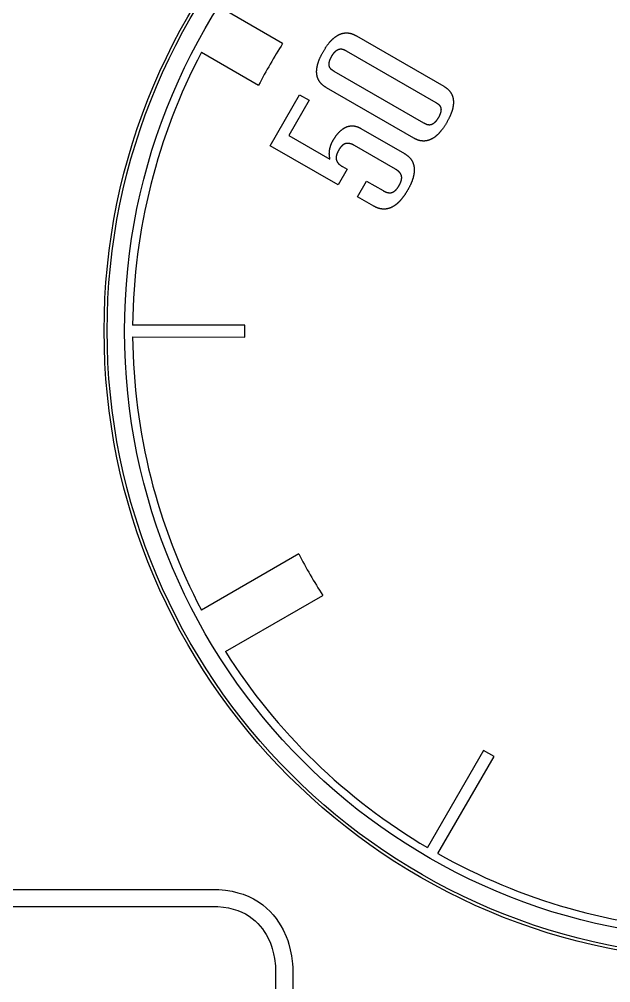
# Model space of a CAD drawing. Extents: x -19.1 to 19.1, y -19.1 to 19.1.
# Drawn here: x -13.07 to -7.89, y -5.72 to 2.73 of the extents above; entities that cross this region are included whole.
import ezdxf

# ---------------------------------------------------------------- set-up
doc = ezdxf.new("R2010")
doc.units = 0
doc.header["$LTSCALE"] = 32.67
doc.layers.add('G_OM_TRIE_D_ESQUISSE__ISO_', color=7, linetype='Continuous')
doc.layers.add('VISIBLE__ISO_', color=7, linetype='Continuous')

msp = doc.modelspace()

# ---------------------------------------------------------------- linework, layer by layer
at = {"layer": 'G_OM_TRIE_D_ESQUISSE__ISO_', "color": 7, "linetype": 'Continuous'}
msp.add_circle((0, 0), 18.9, dxfattribs=at)
at = {"layer": 'VISIBLE__ISO_', "color": 7, "linetype": 'Continuous'}
for p, q in [((-10.7624, 2.5167), (-11.2636, 2.806)), ((-10.1165, 2.5848), (-9.351, 2.1428)), ((-10.2061, 2.4537), (-9.4199, 1.9998)), ((-11.4739, 2.4419), (-10.9727, 2.1525)), ((-9.5245, 1.8188), (-10.3107, 2.2727)), ((-9.6139, 1.6877), (-10.3794, 2.1297)), ((-10.871, 1.6216), (-10.6133, 2.0677)), ((-10.6133, 2.0677), (-10.531, 2.0202)), ((-10.531, 2.0202), (-10.7096, 1.711)), ((-10.7096, 1.711), (-10.3503, 1.5036)), ((-10.0771, 1.7728), (-9.6957, 1.5527)), ((-10.2748, 1.2774), (-10.871, 1.6216)), ((-9.7748, 1.4157), (-10.1325, 1.6223)), ((-10.2385, 1.439), (-10.1958, 1.4143)), ((-10.1958, 1.4143), (-10.2748, 1.2774)), ((-10.1065, 1.1744), (-10.0275, 1.3112)), ((-10.0275, 1.3112), (-9.8831, 1.228)), ((-9.9622, 1.091), (-10.1065, 1.1744)), ((-11.093, 0.0494), (-12.0768, 0.0493)), ((-11.093, -0.0558), (-11.093, 0.0494)), ((-12.0768, -0.0555), (-11.093, -0.0558)), ((-10.6209, -1.9565), (-11.474, -2.4491)), ((-11.2638, -2.8132), (-10.4107, -2.3207)), ((-9.0014, -3.6796), (-9.4932, -4.5317)), ((-8.9103, -3.7322), (-9.0014, -3.6796)), ((-9.4025, -4.5841), (-8.9103, -3.7322)), ((-13.4942, -4.8984), (-11.322, -4.8984)), ((-11.322, -4.8984), (-11.2618, -4.9041)), ((-11.2618, -4.9041), (-11.2049, -4.9131)), ((-11.2049, -4.9131), (-11.154, -4.9272)), ((-11.154, -4.9272), (-11.1069, -4.9411)), ((-11.1069, -4.9411), (-11.0599, -4.9599)), ((-11.0599, -4.9599), (-11.0183, -4.9807)), ((-11.0183, -4.9807), (-10.9742, -5.0058)), ((-13.4871, -5.0484), (-11.3291, -5.0484)), ((-11.3291, -5.0484), (-11.2807, -5.053)), ((-11.2807, -5.053), (-11.2368, -5.0599)), ((-11.2368, -5.0599), (-11.1953, -5.0714)), ((-10.9742, -5.0058), (-10.9365, -5.0341)), ((-10.9365, -5.0341), (-10.9029, -5.0616)), ((-10.9029, -5.0616), (-10.8718, -5.0928)), ((-11.1953, -5.0714), (-11.156, -5.083)), ((-11.156, -5.083), (-11.1214, -5.0968)), ((-11.1214, -5.0968), (-11.0891, -5.113)), ((-11.0891, -5.113), (-11.0568, -5.1314)), ((-11.0568, -5.1314), (-11.0291, -5.1522)), ((-10.8718, -5.0928), (-10.846, -5.1214)), ((-10.846, -5.1214), (-10.8194, -5.1539)), ((-11.0291, -5.1522), (-11.0037, -5.173)), ((-11.0037, -5.173), (-10.9806, -5.1961)), ((-10.9806, -5.1961), (-10.9598, -5.2191)), ((-10.9598, -5.2191), (-10.9391, -5.2445)), ((-10.8194, -5.1539), (-10.7981, -5.1843)), ((-10.7981, -5.1843), (-10.7775, -5.2167)), ((-10.7775, -5.2167), (-10.7586, -5.2513)), ((-10.9391, -5.2445), (-10.9229, -5.2676)), ((-10.9229, -5.2676), (-10.9068, -5.293)), ((-10.9068, -5.293), (-10.8929, -5.3184)), ((-10.8929, -5.3184), (-10.8698, -5.3692)), ((-10.7586, -5.2513), (-10.7309, -5.3124)), ((-10.7309, -5.3124), (-10.7182, -5.3473)), ((-10.8698, -5.3692), (-10.8606, -5.3946)), ((-10.8606, -5.3946), (-10.8537, -5.4176)), ((-10.7182, -5.3473), (-10.709, -5.3779)), ((-10.709, -5.3779), (-10.6961, -5.4293)), ((-10.8537, -5.4176), (-10.8421, -5.4638)), ((-10.8421, -5.4638), (-10.8329, -5.5053)), ((-10.6961, -5.4293), (-10.6847, -5.4807)), ((-10.6847, -5.4807), (-10.6768, -5.5519)), ((-10.8329, -5.5053), (-10.826, -5.5677)), ((-10.826, -5.5677), (-10.8237, -5.5907)), ((-10.6768, -5.5519), (-10.6737, -5.5833)), ((-10.8237, -5.5907), (-10.8237, -6.7193)), ((-10.6737, -5.5833), (-10.6737, -6.7243))]:
    msp.add_line(p, q, dxfattribs=at)
for points in [[(-10.4056, 2.4482), (-10.4027, 2.453), (-10.3998, 2.4578), (-10.3969, 2.4625), (-10.3941, 2.4672), (-10.3912, 2.4718), (-10.3883, 2.4764), (-10.3855, 2.4808), (-10.3826, 2.4852), (-10.3798, 2.4894), (-10.377, 2.4935), (-10.3742, 2.4975), (-10.3714, 2.5013), (-10.3686, 2.5051), (-10.3659, 2.5087), (-10.3632, 2.5122), (-10.3606, 2.5155), (-10.3579, 2.5188), (-10.3554, 2.5219), (-10.3528, 2.525), (-10.3504, 2.5279), (-10.3479, 2.5307), (-10.3455, 2.5334), (-10.3432, 2.536), (-10.341, 2.5385), (-10.3388, 2.5409), (-10.3366, 2.5431), (-10.3345, 2.5453), (-10.3325, 2.5475), (-10.3304, 2.5495), (-10.3284, 2.5515), (-10.3264, 2.5535), (-10.3243, 2.5554), (-10.3223, 2.5573), (-10.3202, 2.5592), (-10.3182, 2.561), (-10.3161, 2.5629), (-10.314, 2.5647), (-10.3119, 2.5664), (-10.3097, 2.5682), (-10.3076, 2.5699), (-10.3054, 2.5716), (-10.3033, 2.5733), (-10.3011, 2.5749), (-10.2989, 2.5765), (-10.2967, 2.5781), (-10.2944, 2.5797), (-10.2922, 2.5812), (-10.2899, 2.5827), (-10.2877, 2.5842), (-10.2854, 2.5856), (-10.2831, 2.587), (-10.2808, 2.5883), (-10.2784, 2.5897), (-10.2761, 2.591), (-10.2737, 2.5922), (-10.2713, 2.5934), (-10.269, 2.5946), (-10.2665, 2.5957), (-10.2641, 2.5969), (-10.2617, 2.5979), (-10.2592, 2.5989), (-10.2568, 2.5999), (-10.2543, 2.6009), (-10.2518, 2.6018), (-10.2493, 2.6026), (-10.2468, 2.6035), (-10.2442, 2.6042), (-10.2417, 2.605), (-10.2391, 2.6057), (-10.2365, 2.6063), (-10.2339, 2.6069), (-10.2313, 2.6075), (-10.2287, 2.608), (-10.226, 2.6084), (-10.2234, 2.6088), (-10.2207, 2.6092), (-10.218, 2.6095), (-10.2153, 2.6097), (-10.2126, 2.6099), (-10.2098, 2.6101), (-10.2071, 2.6102), (-10.2043, 2.6102), (-10.2016, 2.6102), (-10.1988, 2.6102), (-10.196, 2.6101), (-10.1932, 2.6099), (-10.1903, 2.6097), (-10.1875, 2.6094), (-10.1846, 2.609), (-10.1818, 2.6086), (-10.1789, 2.6082), (-10.1761, 2.6077), (-10.1732, 2.6072), (-10.1704, 2.6066), (-10.1677, 2.6059), (-10.165, 2.6053), (-10.1623, 2.6045), (-10.1597, 2.6038), (-10.1572, 2.603), (-10.1547, 2.6022), (-10.1523, 2.6014), (-10.1499, 2.6005), (-10.1476, 2.5997), (-10.1454, 2.5988), (-10.1432, 2.5979), (-10.141, 2.597), (-10.1389, 2.5961), (-10.1369, 2.5952), (-10.1349, 2.5943), (-10.133, 2.5934), (-10.1312, 2.5925), (-10.1294, 2.5917), (-10.1276, 2.5908), (-10.1259, 2.5899), (-10.1243, 2.5891), (-10.1227, 2.5882), (-10.1211, 2.5874), (-10.1196, 2.5865), (-10.1181, 2.5857), (-10.1165, 2.5848)], [(-10.332, 2.4057), (-10.3314, 2.4067), (-10.3308, 2.4077), (-10.3302, 2.4087), (-10.3296, 2.4097), (-10.3291, 2.4107), (-10.3285, 2.4117), (-10.3279, 2.4126), (-10.3273, 2.4136), (-10.3267, 2.4146), (-10.3261, 2.4155), (-10.3255, 2.4165), (-10.3248, 2.4174), (-10.3242, 2.4184), (-10.3236, 2.4193), (-10.323, 2.4202), (-10.3224, 2.4211), (-10.3218, 2.422), (-10.3212, 2.4229), (-10.3206, 2.4237), (-10.32, 2.4246), (-10.3194, 2.4254), (-10.3188, 2.4263), (-10.3182, 2.4271), (-10.3176, 2.4279), (-10.317, 2.4288), (-10.3164, 2.4296), (-10.3158, 2.4304), (-10.3152, 2.4311), (-10.3146, 2.4319), (-10.314, 2.4327), (-10.3134, 2.4334), (-10.3128, 2.4342), (-10.3122, 2.4349), (-10.3116, 2.4357), (-10.311, 2.4364), (-10.3104, 2.4371), (-10.3098, 2.4378), (-10.3092, 2.4385), (-10.3087, 2.4392), (-10.3081, 2.4398), (-10.3075, 2.4405), (-10.3069, 2.4412), (-10.3063, 2.4418), (-10.3057, 2.4424), (-10.3051, 2.4431), (-10.3045, 2.4437), (-10.3039, 2.4443), (-10.3034, 2.4449), (-10.3028, 2.4455), (-10.3022, 2.4461), (-10.3016, 2.4467), (-10.301, 2.4472), (-10.3004, 2.4478), (-10.2999, 2.4484), (-10.2993, 2.4489), (-10.2987, 2.4494), (-10.2981, 2.45), (-10.2975, 2.4505), (-10.297, 2.451), (-10.2964, 2.4515), (-10.2958, 2.452), (-10.2952, 2.4525), (-10.2947, 2.453), (-10.2941, 2.4535), (-10.2935, 2.4539), (-10.2929, 2.4544), (-10.2924, 2.4548), (-10.2918, 2.4553), (-10.2912, 2.4557), (-10.2906, 2.4562), (-10.29, 2.4566), (-10.2893, 2.4571), (-10.2887, 2.4576), (-10.288, 2.458), (-10.2873, 2.4585), (-10.2866, 2.459), (-10.2858, 2.4595), (-10.2851, 2.46), (-10.2843, 2.4605), (-10.2835, 2.461), (-10.2826, 2.4614), (-10.2818, 2.4619), (-10.2809, 2.4624), (-10.28, 2.4629), (-10.2791, 2.4633), (-10.2782, 2.4638), (-10.2772, 2.4643), (-10.2762, 2.4647), (-10.2752, 2.4651), (-10.2742, 2.4656), (-10.2732, 2.466), (-10.2721, 2.4663), (-10.2711, 2.4667), (-10.27, 2.4671), (-10.269, 2.4674), (-10.2679, 2.4677), (-10.2668, 2.468), (-10.2658, 2.4683), (-10.2647, 2.4685), (-10.2637, 2.4687), (-10.2626, 2.4689), (-10.2616, 2.4691), (-10.2606, 2.4693), (-10.2595, 2.4694), (-10.2585, 2.4695), (-10.2575, 2.4696), (-10.2565, 2.4697), (-10.2555, 2.4698), (-10.2545, 2.4698), (-10.2535, 2.4698), (-10.2525, 2.4698), (-10.2515, 2.4698), (-10.2505, 2.4698), (-10.2496, 2.4698), (-10.2486, 2.4697), (-10.2476, 2.4696), (-10.2467, 2.4695), (-10.2457, 2.4694), (-10.2448, 2.4693), (-10.2438, 2.4692), (-10.2429, 2.469), (-10.242, 2.4689), (-10.241, 2.4687), (-10.2401, 2.4685), (-10.2392, 2.4683), (-10.2383, 2.4681), (-10.2374, 2.4679), (-10.2365, 2.4677), (-10.2356, 2.4674), (-10.2348, 2.4672), (-10.2339, 2.4669), (-10.233, 2.4666), (-10.2322, 2.4664), (-10.2313, 2.4661), (-10.2305, 2.4658), (-10.2296, 2.4655), (-10.2288, 2.4652), (-10.228, 2.4648), (-10.2271, 2.4645), (-10.2263, 2.4642), (-10.2255, 2.4639), (-10.2247, 2.4635), (-10.2239, 2.4632), (-10.2231, 2.4628), (-10.2224, 2.4625), (-10.2216, 2.4621), (-10.2208, 2.4617), (-10.2201, 2.4614), (-10.2193, 2.461), (-10.2186, 2.4606), (-10.2178, 2.4602), (-10.2171, 2.4599), (-10.2164, 2.4595), (-10.2156, 2.4591), (-10.2149, 2.4587), (-10.2142, 2.4583), (-10.2135, 2.458), (-10.2128, 2.4576), (-10.2121, 2.4572), (-10.2115, 2.4568), (-10.2108, 2.4564), (-10.2101, 2.456), (-10.2094, 2.4557), (-10.2088, 2.4553), (-10.2081, 2.4549), (-10.2074, 2.4545), (-10.2068, 2.4541), (-10.2061, 2.4537)], [(-10.3794, 2.1297), (-10.3809, 2.1306), (-10.3824, 2.1315), (-10.3839, 2.1324), (-10.3854, 2.1334), (-10.3869, 2.1343), (-10.3885, 2.1353), (-10.3901, 2.1363), (-10.3917, 2.1374), (-10.3934, 2.1385), (-10.3951, 2.1397), (-10.3968, 2.1409), (-10.3986, 2.1421), (-10.4004, 2.1434), (-10.4022, 2.1448), (-10.404, 2.1462), (-10.4059, 2.1477), (-10.4078, 2.1492), (-10.4097, 2.1507), (-10.4116, 2.1524), (-10.4135, 2.1541), (-10.4155, 2.1558), (-10.4174, 2.1576), (-10.4193, 2.1595), (-10.4213, 2.1614), (-10.4232, 2.1634), (-10.4252, 2.1655), (-10.4271, 2.1676), (-10.4289, 2.1698), (-10.4308, 2.172), (-10.4326, 2.1742), (-10.4344, 2.1765), (-10.4361, 2.1788), (-10.4378, 2.1811), (-10.4394, 2.1835), (-10.4409, 2.1858), (-10.4424, 2.1882), (-10.4439, 2.1906), (-10.4453, 2.193), (-10.4466, 2.1954), (-10.4479, 2.1978), (-10.4491, 2.2003), (-10.4503, 2.2027), (-10.4515, 2.2052), (-10.4525, 2.2077), (-10.4536, 2.2102), (-10.4545, 2.2127), (-10.4555, 2.2152), (-10.4563, 2.2177), (-10.4572, 2.2202), (-10.458, 2.2228), (-10.4587, 2.2254), (-10.4594, 2.2279), (-10.46, 2.2305), (-10.4606, 2.2331), (-10.4612, 2.2357), (-10.4617, 2.2383), (-10.4622, 2.2409), (-10.4626, 2.2435), (-10.463, 2.2462), (-10.4633, 2.2488), (-10.4636, 2.2514), (-10.4638, 2.2541), (-10.4641, 2.2567), (-10.4642, 2.2594), (-10.4644, 2.2621), (-10.4645, 2.2648), (-10.4645, 2.2674), (-10.4645, 2.2701), (-10.4645, 2.2728), (-10.4645, 2.2755), (-10.4644, 2.2782), (-10.4642, 2.2809), (-10.4641, 2.2836), (-10.4639, 2.2863), (-10.4636, 2.289), (-10.4634, 2.2917), (-10.4631, 2.2944), (-10.4628, 2.2971), (-10.4624, 2.2999), (-10.462, 2.3026), (-10.4616, 2.3053), (-10.4611, 2.308), (-10.4606, 2.3107), (-10.4601, 2.3134), (-10.4596, 2.3162), (-10.459, 2.3189), (-10.4584, 2.3216), (-10.4578, 2.3243), (-10.4571, 2.327), (-10.4565, 2.3298), (-10.4557, 2.3325), (-10.455, 2.3353), (-10.4542, 2.3382), (-10.4533, 2.3411), (-10.4524, 2.3441), (-10.4515, 2.3472), (-10.4504, 2.3504), (-10.4494, 2.3537), (-10.4482, 2.3571), (-10.447, 2.3606), (-10.4457, 2.3642), (-10.4443, 2.3679), (-10.4429, 2.3717), (-10.4414, 2.3756), (-10.4398, 2.3796), (-10.4381, 2.3837), (-10.4363, 2.3879), (-10.4345, 2.3921), (-10.4325, 2.3964), (-10.4305, 2.4008), (-10.4284, 2.4053), (-10.4261, 2.4099), (-10.4238, 2.4145), (-10.4214, 2.4192), (-10.4188, 2.424), (-10.4163, 2.4288), (-10.4136, 2.4336), (-10.411, 2.4385), (-10.4083, 2.4433), (-10.4056, 2.4482)], [(-10.3107, 2.2727), (-10.3118, 2.2734), (-10.3129, 2.274), (-10.3141, 2.2747), (-10.3152, 2.2753), (-10.3163, 2.276), (-10.3174, 2.2766), (-10.3184, 2.2773), (-10.3194, 2.2779), (-10.3205, 2.2786), (-10.3214, 2.2792), (-10.3224, 2.2798), (-10.3233, 2.2804), (-10.3242, 2.281), (-10.3251, 2.2816), (-10.3259, 2.2822), (-10.3267, 2.2828), (-10.3275, 2.2834), (-10.3283, 2.2839), (-10.329, 2.2845), (-10.3297, 2.285), (-10.3305, 2.2856), (-10.3312, 2.2861), (-10.3319, 2.2867), (-10.3325, 2.2873), (-10.3332, 2.2878), (-10.3339, 2.2884), (-10.3346, 2.289), (-10.3352, 2.2896), (-10.3359, 2.2902), (-10.3366, 2.2909), (-10.3372, 2.2915), (-10.3379, 2.2921), (-10.3385, 2.2928), (-10.3392, 2.2935), (-10.3398, 2.2941), (-10.3404, 2.2948), (-10.341, 2.2955), (-10.3416, 2.2962), (-10.3422, 2.297), (-10.3428, 2.2977), (-10.3434, 2.2985), (-10.344, 2.2992), (-10.3446, 2.3), (-10.3451, 2.3008), (-10.3457, 2.3016), (-10.3462, 2.3024), (-10.3467, 2.3032), (-10.3472, 2.304), (-10.3477, 2.3049), (-10.3482, 2.3057), (-10.3487, 2.3066), (-10.3492, 2.3075), (-10.3496, 2.3084), (-10.3501, 2.3093), (-10.3505, 2.3102), (-10.3509, 2.3112), (-10.3513, 2.3121), (-10.3517, 2.3131), (-10.352, 2.3141), (-10.3524, 2.3151), (-10.3527, 2.3161), (-10.353, 2.3171), (-10.3533, 2.3182), (-10.3536, 2.3192), (-10.3539, 2.3203), (-10.3541, 2.3214), (-10.3543, 2.3225), (-10.3545, 2.3236), (-10.3547, 2.3247), (-10.3549, 2.3258), (-10.3551, 2.3269), (-10.3552, 2.328), (-10.3553, 2.329), (-10.3554, 2.3301), (-10.3554, 2.3311), (-10.3555, 2.3321), (-10.3555, 2.3331), (-10.3555, 2.3341), (-10.3556, 2.3351), (-10.3555, 2.3361), (-10.3555, 2.337), (-10.3555, 2.3379), (-10.3555, 2.3388), (-10.3554, 2.3397), (-10.3554, 2.3406), (-10.3553, 2.3414), (-10.3552, 2.3422), (-10.3551, 2.343), (-10.3551, 2.3438), (-10.355, 2.3446), (-10.3549, 2.3453), (-10.3548, 2.3461), (-10.3547, 2.3468), (-10.3546, 2.3476), (-10.3545, 2.3483), (-10.3544, 2.349), (-10.3543, 2.3497), (-10.3541, 2.3505), (-10.354, 2.3512), (-10.3539, 2.352), (-10.3537, 2.3527), (-10.3535, 2.3535), (-10.3534, 2.3542), (-10.3532, 2.355), (-10.353, 2.3558), (-10.3529, 2.3565), (-10.3527, 2.3573), (-10.3525, 2.3581), (-10.3523, 2.3589), (-10.3521, 2.3597), (-10.3519, 2.3605), (-10.3516, 2.3613), (-10.3514, 2.3621), (-10.3512, 2.3629), (-10.3509, 2.3637), (-10.3507, 2.3645), (-10.3504, 2.3654), (-10.3501, 2.3662), (-10.3499, 2.367), (-10.3496, 2.3679), (-10.3493, 2.3687), (-10.349, 2.3696), (-10.3487, 2.3704), (-10.3484, 2.3713), (-10.3481, 2.3722), (-10.3478, 2.373), (-10.3474, 2.3739), (-10.3471, 2.3748), (-10.3467, 2.3757), (-10.3464, 2.3766), (-10.346, 2.3775), (-10.3456, 2.3784), (-10.3453, 2.3793), (-10.3449, 2.3802), (-10.3445, 2.3811), (-10.3441, 2.3821), (-10.3437, 2.383), (-10.3432, 2.3839), (-10.3428, 2.3849), (-10.3424, 2.3858), (-10.3419, 2.3868), (-10.3415, 2.3877), (-10.341, 2.3887), (-10.3405, 2.3897), (-10.3401, 2.3906), (-10.3396, 2.3916), (-10.3391, 2.3926), (-10.3386, 2.3936), (-10.3381, 2.3946), (-10.3376, 2.3956), (-10.337, 2.3966), (-10.3365, 2.3976), (-10.336, 2.3986), (-10.3354, 2.3996), (-10.3349, 2.4006), (-10.3343, 2.4016), (-10.3337, 2.4026), (-10.3332, 2.4036), (-10.3326, 2.4047), (-10.332, 2.4057)], [(-9.351, 2.1428), (-9.3495, 2.1419), (-9.348, 2.141), (-9.3465, 2.1401), (-9.345, 2.1392), (-9.3435, 2.1382), (-9.3419, 2.1372), (-9.3403, 2.1362), (-9.3387, 2.1351), (-9.337, 2.134), (-9.3354, 2.1329), (-9.3336, 2.1317), (-9.3319, 2.1304), (-9.3301, 2.1291), (-9.3283, 2.1277), (-9.3264, 2.1263), (-9.3246, 2.1249), (-9.3227, 2.1234), (-9.3208, 2.1218), (-9.3189, 2.1202), (-9.3169, 2.1185), (-9.315, 2.1167), (-9.3131, 2.1149), (-9.3111, 2.1131), (-9.3092, 2.1111), (-9.3072, 2.1091), (-9.3053, 2.1071), (-9.3034, 2.1049), (-9.3015, 2.1028), (-9.2997, 2.1006), (-9.2979, 2.0983), (-9.2961, 2.096), (-9.2944, 2.0937), (-9.2927, 2.0914), (-9.2911, 2.0891), (-9.2896, 2.0867), (-9.2881, 2.0843), (-9.2866, 2.082), (-9.2852, 2.0796), (-9.2839, 2.0771), (-9.2826, 2.0747), (-9.2814, 2.0723), (-9.2802, 2.0698), (-9.2791, 2.0674), (-9.278, 2.0649), (-9.277, 2.0624), (-9.276, 2.0599), (-9.2751, 2.0574), (-9.2742, 2.0548), (-9.2733, 2.0523), (-9.2726, 2.0497), (-9.2718, 2.0472), (-9.2711, 2.0446), (-9.2705, 2.042), (-9.2699, 2.0394), (-9.2694, 2.0368), (-9.2688, 2.0342), (-9.2684, 2.0316), (-9.268, 2.029), (-9.2676, 2.0264), (-9.2672, 2.0237), (-9.267, 2.0211), (-9.2667, 2.0184), (-9.2665, 2.0158), (-9.2663, 2.0131), (-9.2662, 2.0105), (-9.2661, 2.0078), (-9.266, 2.0051), (-9.266, 2.0024), (-9.266, 1.9997), (-9.2661, 1.997), (-9.2662, 1.9944), (-9.2663, 1.9917), (-9.2665, 1.9889), (-9.2667, 1.9862), (-9.2669, 1.9835), (-9.2672, 1.9808), (-9.2675, 1.9781), (-9.2678, 1.9754), (-9.2682, 1.9727), (-9.2685, 1.97), (-9.269, 1.9672), (-9.2694, 1.9645), (-9.2699, 1.9618), (-9.2704, 1.9591), (-9.271, 1.9564), (-9.2715, 1.9537), (-9.2721, 1.9509), (-9.2727, 1.9482), (-9.2734, 1.9455), (-9.2741, 1.9428), (-9.2748, 1.94), (-9.2756, 1.9372), (-9.2764, 1.9344), (-9.2772, 1.9314), (-9.2781, 1.9284), (-9.2791, 1.9254), (-9.2801, 1.9222), (-9.2812, 1.9188), (-9.2823, 1.9154), (-9.2835, 1.9119), (-9.2848, 1.9083), (-9.2862, 1.9046), (-9.2876, 1.9008), (-9.2891, 1.8969), (-9.2907, 1.8929), (-9.2924, 1.8888), (-9.2942, 1.8847), (-9.296, 1.8804), (-9.2979, 1.8761), (-9.3, 1.8717), (-9.3021, 1.8672), (-9.3043, 1.8626), (-9.3067, 1.858), (-9.3091, 1.8533), (-9.3116, 1.8486), (-9.3142, 1.8438), (-9.3168, 1.8389), (-9.3195, 1.8341), (-9.3221, 1.8292), (-9.3248, 1.8243)], [(-9.4199, 1.9998), (-9.4185, 1.999), (-9.4171, 1.9982), (-9.4157, 1.9974), (-9.4143, 1.9966), (-9.4129, 1.9958), (-9.4115, 1.9949), (-9.4101, 1.9941), (-9.4088, 1.9932), (-9.4074, 1.9923), (-9.406, 1.9913), (-9.4046, 1.9904), (-9.4032, 1.9894), (-9.4019, 1.9885), (-9.4005, 1.9875), (-9.3993, 1.9864), (-9.398, 1.9854), (-9.3968, 1.9844), (-9.3956, 1.9834), (-9.3945, 1.9823), (-9.3934, 1.9813), (-9.3923, 1.9802), (-9.3913, 1.9792), (-9.3903, 1.9781), (-9.3894, 1.9771), (-9.3885, 1.976), (-9.3877, 1.975), (-9.3869, 1.9739), (-9.3861, 1.9729), (-9.3854, 1.9719), (-9.3847, 1.9709), (-9.3841, 1.9699), (-9.3835, 1.9689), (-9.3829, 1.968), (-9.3823, 1.967), (-9.3818, 1.9661), (-9.3813, 1.9652), (-9.3809, 1.9642), (-9.3804, 1.9633), (-9.38, 1.9624), (-9.3796, 1.9614), (-9.3792, 1.9605), (-9.3788, 1.9595), (-9.3784, 1.9585), (-9.3781, 1.9575), (-9.3778, 1.9565), (-9.3774, 1.9555), (-9.3771, 1.9544), (-9.3769, 1.9534), (-9.3766, 1.9523), (-9.3764, 1.9512), (-9.3761, 1.9501), (-9.3759, 1.949), (-9.3757, 1.9478), (-9.3756, 1.9467), (-9.3754, 1.9455), (-9.3753, 1.9443), (-9.3752, 1.9431), (-9.3751, 1.9419), (-9.375, 1.9407), (-9.375, 1.9394), (-9.3749, 1.9381), (-9.3749, 1.9368), (-9.375, 1.9355), (-9.375, 1.9342), (-9.3751, 1.9329), (-9.3752, 1.9315), (-9.3753, 1.9302), (-9.3754, 1.9288), (-9.3756, 1.9274), (-9.3758, 1.9259), (-9.376, 1.9245), (-9.3762, 1.923), (-9.3765, 1.9215), (-9.3768, 1.92), (-9.3771, 1.9185), (-9.3774, 1.917), (-9.3778, 1.9154), (-9.3782, 1.9139), (-9.3786, 1.9123), (-9.3791, 1.9107), (-9.3795, 1.909), (-9.38, 1.9074), (-9.3806, 1.9057), (-9.3812, 1.904), (-9.3817, 1.9023), (-9.3824, 1.9006), (-9.383, 1.8988), (-9.3837, 1.8971), (-9.3844, 1.8953), (-9.3852, 1.8935), (-9.386, 1.8916), (-9.3868, 1.8898), (-9.3876, 1.8879), (-9.3885, 1.886), (-9.3894, 1.8841), (-9.3903, 1.8822), (-9.3913, 1.8803), (-9.3922, 1.8784), (-9.3932, 1.8765), (-9.3943, 1.8746), (-9.3953, 1.8726), (-9.3964, 1.8707), (-9.3975, 1.8688), (-9.3986, 1.8669), (-9.3997, 1.8649), (-9.4008, 1.863), (-9.4019, 1.8612), (-9.4031, 1.8593), (-9.4043, 1.8574), (-9.4054, 1.8556), (-9.4066, 1.8538), (-9.4078, 1.852), (-9.409, 1.8503), (-9.4102, 1.8486), (-9.4113, 1.8469), (-9.4125, 1.8452), (-9.4137, 1.8436), (-9.4149, 1.842), (-9.4161, 1.8404), (-9.4173, 1.8389), (-9.4185, 1.8374), (-9.4197, 1.836), (-9.4209, 1.8346), (-9.4221, 1.8332), (-9.4232, 1.8319), (-9.4244, 1.8306), (-9.4256, 1.8293), (-9.4268, 1.8281), (-9.4279, 1.8269), (-9.4291, 1.8257), (-9.4303, 1.8246), (-9.4314, 1.8235), (-9.4326, 1.8224), (-9.4338, 1.8214), (-9.4349, 1.8204), (-9.4361, 1.8194), (-9.4372, 1.8185), (-9.4383, 1.8176), (-9.4395, 1.8167), (-9.4406, 1.8159), (-9.4418, 1.8151), (-9.4429, 1.8143), (-9.444, 1.8135), (-9.4451, 1.8128), (-9.4463, 1.8121), (-9.4474, 1.8114), (-9.4485, 1.8108), (-9.4496, 1.8102), (-9.4507, 1.8096), (-9.4518, 1.809), (-9.4529, 1.8085), (-9.454, 1.808), (-9.4551, 1.8075), (-9.4562, 1.807), (-9.4573, 1.8066), (-9.4584, 1.8062), (-9.4594, 1.8058), (-9.4605, 1.8055), (-9.4616, 1.8051), (-9.4626, 1.8048), (-9.4637, 1.8045), (-9.4648, 1.8043), (-9.4658, 1.804), (-9.4669, 1.8038), (-9.4679, 1.8036), (-9.4689, 1.8034), (-9.47, 1.8033), (-9.471, 1.8031), (-9.472, 1.803), (-9.473, 1.8029), (-9.4741, 1.8028), (-9.4751, 1.8028), (-9.4761, 1.8027), (-9.4772, 1.8027), (-9.4783, 1.8027), (-9.4794, 1.8028), (-9.4806, 1.8028), (-9.4817, 1.8029), (-9.483, 1.8029), (-9.4842, 1.8031), (-9.4855, 1.8032), (-9.4868, 1.8034), (-9.4881, 1.8036), (-9.4894, 1.8038), (-9.4908, 1.8041), (-9.4922, 1.8044), (-9.4936, 1.8048), (-9.4951, 1.8051), (-9.4965, 1.8056), (-9.498, 1.806), (-9.4995, 1.8065), (-9.501, 1.8071), (-9.5025, 1.8076), (-9.504, 1.8083), (-9.5055, 1.8089), (-9.5071, 1.8096), (-9.5086, 1.8103), (-9.5101, 1.811), (-9.5116, 1.8117), (-9.5131, 1.8125), (-9.5146, 1.8132), (-9.516, 1.814), (-9.5174, 1.8148), (-9.5189, 1.8156), (-9.5203, 1.8164), (-9.5217, 1.8172), (-9.5231, 1.818), (-9.5245, 1.8188)], [(-10.3198, 1.6686), (-10.3183, 1.6711), (-10.3168, 1.6735), (-10.3154, 1.676), (-10.3139, 1.6785), (-10.3124, 1.6809), (-10.3109, 1.6834), (-10.3094, 1.6858), (-10.3079, 1.6882), (-10.3063, 1.6906), (-10.3048, 1.6929), (-10.3032, 1.6953), (-10.3016, 1.6976), (-10.3001, 1.6999), (-10.2985, 1.7022), (-10.2969, 1.7044), (-10.2953, 1.7066), (-10.2937, 1.7088), (-10.2921, 1.711), (-10.2904, 1.7132), (-10.2888, 1.7153), (-10.2872, 1.7174), (-10.2855, 1.7195), (-10.2839, 1.7215), (-10.2822, 1.7236), (-10.2806, 1.7256), (-10.2789, 1.7276), (-10.2772, 1.7295), (-10.2755, 1.7314), (-10.2739, 1.7333), (-10.2722, 1.7352), (-10.2705, 1.7371), (-10.2687, 1.7389), (-10.267, 1.7407), (-10.2653, 1.7425), (-10.2636, 1.7442), (-10.2618, 1.7459), (-10.2601, 1.7476), (-10.2584, 1.7493), (-10.2566, 1.7509), (-10.2548, 1.7525), (-10.2531, 1.7541), (-10.2513, 1.7557), (-10.2495, 1.7572), (-10.2477, 1.7587), (-10.2459, 1.7602), (-10.2441, 1.7616), (-10.2423, 1.763), (-10.2405, 1.7644), (-10.2387, 1.7658), (-10.2369, 1.7671), (-10.235, 1.7684), (-10.2332, 1.7697), (-10.2313, 1.771), (-10.2295, 1.7722), (-10.2276, 1.7734), (-10.2258, 1.7745), (-10.2239, 1.7757), (-10.222, 1.7768), (-10.2201, 1.7778), (-10.2182, 1.7789), (-10.2163, 1.7799), (-10.2144, 1.7809), (-10.2125, 1.7818), (-10.2106, 1.7827), (-10.2087, 1.7836), (-10.2068, 1.7845), (-10.2048, 1.7853), (-10.2029, 1.7861), (-10.2009, 1.7869), (-10.199, 1.7876), (-10.197, 1.7883), (-10.1951, 1.789), (-10.1931, 1.7896), (-10.1911, 1.7903), (-10.1891, 1.7908), (-10.1871, 1.7914), (-10.1851, 1.7919), (-10.1831, 1.7924), (-10.1811, 1.7928), (-10.1791, 1.7932), (-10.1771, 1.7936), (-10.1751, 1.794), (-10.173, 1.7943), (-10.171, 1.7946), (-10.169, 1.7948), (-10.1669, 1.795), (-10.1649, 1.7952), (-10.1628, 1.7954), (-10.1607, 1.7955), (-10.1587, 1.7956), (-10.1566, 1.7956), (-10.1545, 1.7956), (-10.1524, 1.7956), (-10.1503, 1.7956), (-10.1482, 1.7955), (-10.1461, 1.7954), (-10.144, 1.7952), (-10.1419, 1.795), (-10.1398, 1.7948), (-10.1377, 1.7945), (-10.1356, 1.7942), (-10.1334, 1.7939), (-10.1313, 1.7935), (-10.1292, 1.7931), (-10.127, 1.7927), (-10.1249, 1.7922), (-10.1227, 1.7917), (-10.1206, 1.7911), (-10.1184, 1.7905), (-10.1162, 1.7899), (-10.114, 1.7893), (-10.1119, 1.7886), (-10.1097, 1.7879), (-10.1075, 1.7871), (-10.1053, 1.7863), (-10.1031, 1.7855), (-10.1009, 1.7846), (-10.0987, 1.7837), (-10.0965, 1.7827), (-10.0944, 1.7817), (-10.0922, 1.7807), (-10.09, 1.7796), (-10.0879, 1.7786), (-10.0857, 1.7774), (-10.0835, 1.7763), (-10.0814, 1.7751), (-10.0792, 1.774), (-10.0771, 1.7728)], [(-9.3248, 1.8243), (-9.3277, 1.8195), (-9.3306, 1.8148), (-9.3335, 1.81), (-9.3364, 1.8053), (-9.3392, 1.8007), (-9.3421, 1.7961), (-9.345, 1.7917), (-9.3478, 1.7874), (-9.3506, 1.7831), (-9.3535, 1.779), (-9.3563, 1.7751), (-9.359, 1.7712), (-9.3618, 1.7675), (-9.3645, 1.7639), (-9.3672, 1.7604), (-9.3699, 1.757), (-9.3725, 1.7537), (-9.3751, 1.7506), (-9.3776, 1.7476), (-9.3801, 1.7446), (-9.3825, 1.7418), (-9.3849, 1.7391), (-9.3872, 1.7365), (-9.3895, 1.734), (-9.3917, 1.7317), (-9.3938, 1.7294), (-9.3959, 1.7272), (-9.398, 1.7251), (-9.4, 1.723), (-9.4021, 1.721), (-9.4041, 1.7191), (-9.4061, 1.7171), (-9.4082, 1.7152), (-9.4102, 1.7134), (-9.4123, 1.7115), (-9.4144, 1.7097), (-9.4165, 1.7079), (-9.4186, 1.7061), (-9.4207, 1.7043), (-9.4229, 1.7026), (-9.425, 1.7009), (-9.4272, 1.6992), (-9.4294, 1.6976), (-9.4316, 1.696), (-9.4338, 1.6944), (-9.436, 1.6929), (-9.4383, 1.6913), (-9.4405, 1.6898), (-9.4428, 1.6884), (-9.4451, 1.687), (-9.4474, 1.6856), (-9.4497, 1.6842), (-9.4521, 1.6829), (-9.4544, 1.6816), (-9.4568, 1.6803), (-9.4591, 1.6791), (-9.4615, 1.6779), (-9.4639, 1.6768), (-9.4664, 1.6757), (-9.4688, 1.6746), (-9.4713, 1.6736), (-9.4737, 1.6726), (-9.4762, 1.6717), (-9.4787, 1.6707), (-9.4812, 1.6699), (-9.4837, 1.6691), (-9.4863, 1.6683), (-9.4888, 1.6676), (-9.4914, 1.6669), (-9.494, 1.6662), (-9.4966, 1.6656), (-9.4992, 1.6651), (-9.5018, 1.6646), (-9.5045, 1.6641), (-9.5071, 1.6637), (-9.5098, 1.6634), (-9.5125, 1.6631), (-9.5152, 1.6628), (-9.5179, 1.6626), (-9.5206, 1.6624), (-9.5234, 1.6623), (-9.5261, 1.6623), (-9.5289, 1.6623), (-9.5317, 1.6624), (-9.5345, 1.6625), (-9.5373, 1.6626), (-9.5402, 1.6629), (-9.543, 1.6632), (-9.5459, 1.6635), (-9.5487, 1.6639), (-9.5516, 1.6643), (-9.5544, 1.6648), (-9.5572, 1.6654), (-9.56, 1.666), (-9.5628, 1.6666), (-9.5655, 1.6673), (-9.5681, 1.668), (-9.5707, 1.6687), (-9.5733, 1.6695), (-9.5757, 1.6703), (-9.5782, 1.6712), (-9.5805, 1.672), (-9.5828, 1.6729), (-9.5851, 1.6737), (-9.5873, 1.6746), (-9.5894, 1.6755), (-9.5915, 1.6764), (-9.5935, 1.6773), (-9.5955, 1.6782), (-9.5974, 1.6791), (-9.5993, 1.68), (-9.6011, 1.6809), (-9.6028, 1.6817), (-9.6045, 1.6826), (-9.6061, 1.6835), (-9.6077, 1.6843), (-9.6093, 1.6852), (-9.6108, 1.686), (-9.6124, 1.6869), (-9.6139, 1.6877)], [(-10.3477, 1.5079), (-10.348, 1.509), (-10.3483, 1.5101), (-10.3485, 1.5112), (-10.3488, 1.5123), (-10.3491, 1.5134), (-10.3494, 1.5145), (-10.3496, 1.5156), (-10.3499, 1.5167), (-10.3501, 1.5178), (-10.3503, 1.5189), (-10.3506, 1.5201), (-10.3508, 1.5212), (-10.351, 1.5223), (-10.3512, 1.5235), (-10.3513, 1.5246), (-10.3515, 1.5258), (-10.3517, 1.5269), (-10.3519, 1.5281), (-10.352, 1.5292), (-10.3522, 1.5304), (-10.3523, 1.5316), (-10.3524, 1.5327), (-10.3525, 1.5339), (-10.3527, 1.5351), (-10.3528, 1.5363), (-10.3529, 1.5375), (-10.3529, 1.5386), (-10.353, 1.5398), (-10.3531, 1.541), (-10.3532, 1.5422), (-10.3532, 1.5434), (-10.3533, 1.5446), (-10.3533, 1.5459), (-10.3533, 1.5471), (-10.3534, 1.5483), (-10.3534, 1.5495), (-10.3534, 1.5507), (-10.3534, 1.552), (-10.3534, 1.5532), (-10.3534, 1.5544), (-10.3533, 1.5557), (-10.3533, 1.5569), (-10.3533, 1.5581), (-10.3532, 1.5594), (-10.3532, 1.5606), (-10.3531, 1.5619), (-10.353, 1.5631), (-10.3529, 1.5644), (-10.3528, 1.5656), (-10.3528, 1.5669), (-10.3526, 1.5682), (-10.3525, 1.5694), (-10.3524, 1.5707), (-10.3523, 1.572), (-10.3521, 1.5732), (-10.352, 1.5745), (-10.3518, 1.5758), (-10.3517, 1.5771), (-10.3515, 1.5784), (-10.3513, 1.5796), (-10.3511, 1.5809), (-10.3509, 1.5822), (-10.3507, 1.5835), (-10.3505, 1.5848), (-10.3503, 1.5861), (-10.3501, 1.5874), (-10.3498, 1.5887), (-10.3496, 1.59), (-10.3493, 1.5913), (-10.3491, 1.5926), (-10.3488, 1.5939), (-10.3485, 1.5952), (-10.3482, 1.5965), (-10.3479, 1.5978), (-10.3476, 1.5991), (-10.3473, 1.6004), (-10.347, 1.6017), (-10.3467, 1.603), (-10.3463, 1.6043), (-10.346, 1.6056), (-10.3457, 1.6069), (-10.3453, 1.6082), (-10.3449, 1.6096), (-10.3445, 1.6109), (-10.3442, 1.6122), (-10.3438, 1.6135), (-10.3434, 1.6148), (-10.343, 1.6161), (-10.3425, 1.6175), (-10.3421, 1.6188), (-10.3417, 1.6201), (-10.3412, 1.6214), (-10.3408, 1.6227), (-10.3403, 1.624), (-10.3399, 1.6254), (-10.3394, 1.6267), (-10.3389, 1.628), (-10.3384, 1.6293), (-10.3379, 1.6306), (-10.3374, 1.632), (-10.3369, 1.6333), (-10.3363, 1.6346), (-10.3358, 1.6359), (-10.3353, 1.6372), (-10.3347, 1.6386), (-10.3342, 1.6399), (-10.3336, 1.6412), (-10.333, 1.6425), (-10.3324, 1.6438), (-10.3318, 1.6451), (-10.3312, 1.6465), (-10.3306, 1.6478), (-10.33, 1.6491), (-10.3294, 1.6504), (-10.3288, 1.6517), (-10.3281, 1.653), (-10.3275, 1.6543), (-10.3268, 1.6556), (-10.3261, 1.657), (-10.3255, 1.6583), (-10.3248, 1.6596), (-10.3241, 1.6609), (-10.3234, 1.6621), (-10.3227, 1.6634), (-10.3219, 1.6647), (-10.3212, 1.666), (-10.3205, 1.6673), (-10.3198, 1.6686)], [(-10.1325, 1.6223), (-10.1338, 1.623), (-10.135, 1.6236), (-10.1362, 1.6243), (-10.1375, 1.625), (-10.1387, 1.6257), (-10.1399, 1.6264), (-10.1412, 1.627), (-10.1424, 1.6277), (-10.1436, 1.6283), (-10.1449, 1.6289), (-10.1461, 1.6295), (-10.1473, 1.6301), (-10.1486, 1.6307), (-10.1498, 1.6313), (-10.151, 1.6318), (-10.1522, 1.6324), (-10.1534, 1.6329), (-10.1547, 1.6334), (-10.1559, 1.6339), (-10.1571, 1.6344), (-10.1583, 1.6349), (-10.1595, 1.6353), (-10.1607, 1.6358), (-10.1619, 1.6362), (-10.1631, 1.6366), (-10.1642, 1.637), (-10.1654, 1.6374), (-10.1666, 1.6378), (-10.1678, 1.6382), (-10.169, 1.6385), (-10.1701, 1.6388), (-10.1713, 1.6391), (-10.1725, 1.6394), (-10.1736, 1.6397), (-10.1748, 1.64), (-10.176, 1.6402), (-10.1771, 1.6405), (-10.1783, 1.6407), (-10.1794, 1.6409), (-10.1806, 1.6411), (-10.1817, 1.6412), (-10.1828, 1.6414), (-10.184, 1.6415), (-10.1851, 1.6417), (-10.1862, 1.6418), (-10.1874, 1.6419), (-10.1885, 1.6419), (-10.1896, 1.642), (-10.1908, 1.642), (-10.1919, 1.642), (-10.193, 1.642), (-10.1941, 1.642), (-10.1952, 1.642), (-10.1963, 1.6419), (-10.1974, 1.6419), (-10.1985, 1.6418), (-10.1996, 1.6417), (-10.2007, 1.6415), (-10.2018, 1.6414), (-10.2029, 1.6412), (-10.204, 1.6411), (-10.2051, 1.6409), (-10.2062, 1.6406), (-10.2073, 1.6404), (-10.2084, 1.6401), (-10.2095, 1.6399), (-10.2105, 1.6396), (-10.2116, 1.6393), (-10.2127, 1.6389), (-10.2138, 1.6386), (-10.2148, 1.6382), (-10.2159, 1.6378), (-10.217, 1.6374), (-10.218, 1.637), (-10.2191, 1.6365), (-10.2201, 1.636), (-10.2212, 1.6355), (-10.2222, 1.635), (-10.2233, 1.6345), (-10.2243, 1.6339), (-10.2254, 1.6334), (-10.2264, 1.6328), (-10.2274, 1.6321), (-10.2285, 1.6315), (-10.2295, 1.6308), (-10.2305, 1.6302), (-10.2316, 1.6295), (-10.2326, 1.6287), (-10.2336, 1.628), (-10.2346, 1.6272), (-10.2357, 1.6265), (-10.2367, 1.6256), (-10.2377, 1.6248), (-10.2387, 1.624), (-10.2397, 1.6231), (-10.2407, 1.6222), (-10.2417, 1.6213), (-10.2427, 1.6203), (-10.2437, 1.6194), (-10.2447, 1.6184), (-10.2457, 1.6174), (-10.2467, 1.6164), (-10.2477, 1.6153), (-10.2487, 1.6142), (-10.2497, 1.6131), (-10.2507, 1.612), (-10.2517, 1.6109), (-10.2527, 1.6097), (-10.2537, 1.6085), (-10.2546, 1.6073), (-10.2556, 1.6061), (-10.2566, 1.6048), (-10.2576, 1.6035), (-10.2586, 1.6022), (-10.2595, 1.6009), (-10.2605, 1.5995), (-10.2615, 1.5982), (-10.2624, 1.5968), (-10.2634, 1.5954), (-10.2643, 1.5939), (-10.2653, 1.5925), (-10.2662, 1.591), (-10.2671, 1.5895), (-10.2681, 1.588), (-10.269, 1.5865), (-10.2699, 1.585), (-10.2708, 1.5835), (-10.2717, 1.582)], [(-10.2717, 1.582), (-10.2726, 1.5804), (-10.2735, 1.5787), (-10.2744, 1.5771), (-10.2753, 1.5755), (-10.2761, 1.574), (-10.277, 1.5724), (-10.2778, 1.5708), (-10.2786, 1.5692), (-10.2794, 1.5676), (-10.2802, 1.566), (-10.2809, 1.5644), (-10.2817, 1.5629), (-10.2824, 1.5613), (-10.2831, 1.5598), (-10.2837, 1.5582), (-10.2844, 1.5567), (-10.285, 1.5552), (-10.2856, 1.5537), (-10.2862, 1.5522), (-10.2867, 1.5507), (-10.2873, 1.5492), (-10.2878, 1.5477), (-10.2883, 1.5463), (-10.2888, 1.5448), (-10.2892, 1.5434), (-10.2897, 1.542), (-10.2901, 1.5406), (-10.2905, 1.5392), (-10.2908, 1.5378), (-10.2912, 1.5364), (-10.2915, 1.535), (-10.2918, 1.5337), (-10.2921, 1.5323), (-10.2924, 1.531), (-10.2926, 1.5296), (-10.2929, 1.5283), (-10.2931, 1.527), (-10.2933, 1.5257), (-10.2934, 1.5244), (-10.2936, 1.5231), (-10.2937, 1.5218), (-10.2938, 1.5206), (-10.2939, 1.5193), (-10.294, 1.5181), (-10.294, 1.5168), (-10.294, 1.5156), (-10.294, 1.5144), (-10.294, 1.5132), (-10.294, 1.512), (-10.294, 1.5108), (-10.2939, 1.5096), (-10.2938, 1.5084), (-10.2937, 1.5072), (-10.2936, 1.5061), (-10.2934, 1.5049), (-10.2933, 1.5038), (-10.2931, 1.5026), (-10.2929, 1.5015), (-10.2927, 1.5004), (-10.2924, 1.4993), (-10.2922, 1.4982), (-10.2919, 1.4971), (-10.2916, 1.496), (-10.2913, 1.4949), (-10.291, 1.4938), (-10.2906, 1.4928), (-10.2903, 1.4917), (-10.2899, 1.4907), (-10.2895, 1.4896), (-10.2891, 1.4886), (-10.2886, 1.4876), (-10.2882, 1.4865), (-10.2877, 1.4855), (-10.2872, 1.4845), (-10.2867, 1.4835), (-10.2862, 1.4825), (-10.2857, 1.4816), (-10.2851, 1.4806), (-10.2845, 1.4796), (-10.284, 1.4787), (-10.2834, 1.4777), (-10.2827, 1.4767), (-10.2821, 1.4758), (-10.2814, 1.4749), (-10.2808, 1.4739), (-10.2801, 1.473), (-10.2794, 1.4721), (-10.2787, 1.4712), (-10.2779, 1.4703), (-10.2772, 1.4694), (-10.2764, 1.4685), (-10.2757, 1.4676), (-10.2749, 1.4667), (-10.2741, 1.4659), (-10.2732, 1.465), (-10.2724, 1.4641), (-10.2716, 1.4633), (-10.2707, 1.4624), (-10.2698, 1.4616), (-10.2689, 1.4607), (-10.268, 1.4599), (-10.2671, 1.459), (-10.2661, 1.4582), (-10.2652, 1.4574), (-10.2642, 1.4566), (-10.2632, 1.4558), (-10.2622, 1.455), (-10.2612, 1.4541), (-10.2602, 1.4533), (-10.2592, 1.4525), (-10.2581, 1.4518), (-10.257, 1.451), (-10.256, 1.4502), (-10.2549, 1.4494), (-10.2538, 1.4486), (-10.2527, 1.4478), (-10.2515, 1.4471), (-10.2504, 1.4463), (-10.2492, 1.4456), (-10.2481, 1.4448), (-10.2469, 1.4441), (-10.2457, 1.4433), (-10.2445, 1.4426), (-10.2433, 1.4419), (-10.2421, 1.4411), (-10.2409, 1.4404), (-10.2397, 1.4397), (-10.2385, 1.439)], [(-9.6957, 1.5527), (-9.6936, 1.5514), (-9.6914, 1.55), (-9.6893, 1.5487), (-9.6872, 1.5474), (-9.6851, 1.5461), (-9.683, 1.5447), (-9.6809, 1.5433), (-9.6789, 1.5419), (-9.6768, 1.5405), (-9.6748, 1.539), (-9.6729, 1.5376), (-9.6709, 1.536), (-9.669, 1.5345), (-9.6671, 1.533), (-9.6653, 1.5314), (-9.6634, 1.5298), (-9.6616, 1.5282), (-9.6598, 1.5266), (-9.6581, 1.525), (-9.6563, 1.5233), (-9.6546, 1.5217), (-9.653, 1.52), (-9.6513, 1.5183), (-9.6497, 1.5165), (-9.6481, 1.5148), (-9.6465, 1.513), (-9.645, 1.5112), (-9.6435, 1.5094), (-9.642, 1.5076), (-9.6406, 1.5058), (-9.6392, 1.5039), (-9.6378, 1.502), (-9.6365, 1.5001), (-9.6351, 1.4982), (-9.6339, 1.4963), (-9.6326, 1.4943), (-9.6314, 1.4923), (-9.6302, 1.4903), (-9.629, 1.4883), (-9.6279, 1.4863), (-9.6268, 1.4842), (-9.6257, 1.4822), (-9.6247, 1.4801), (-9.6237, 1.478), (-9.6227, 1.4758), (-9.6217, 1.4737), (-9.6208, 1.4715), (-9.62, 1.4693), (-9.6191, 1.4671), (-9.6183, 1.4649), (-9.6175, 1.4626), (-9.6168, 1.4604), (-9.6161, 1.4581), (-9.6154, 1.4558), (-9.6148, 1.4534), (-9.6142, 1.4511), (-9.6136, 1.4487), (-9.613, 1.4463), (-9.6125, 1.4439), (-9.6121, 1.4415), (-9.6116, 1.4391), (-9.6112, 1.4366), (-9.6109, 1.4341), (-9.6105, 1.4316), (-9.6102, 1.4291), (-9.61, 1.4265), (-9.6098, 1.424), (-9.6096, 1.4214), (-9.6094, 1.4188), (-9.6093, 1.4162), (-9.6092, 1.4135), (-9.6092, 1.4109), (-9.6092, 1.4082), (-9.6092, 1.4055), (-9.6093, 1.4028), (-9.6094, 1.4), (-9.6095, 1.3973), (-9.6097, 1.3945), (-9.6099, 1.3917), (-9.6101, 1.3889), (-9.6104, 1.386), (-9.6107, 1.3832), (-9.6111, 1.3803), (-9.6115, 1.3774), (-9.6119, 1.3745), (-9.6124, 1.3715), (-9.6129, 1.3686), (-9.6135, 1.3656), (-9.6141, 1.3626), (-9.6147, 1.3595), (-9.6154, 1.3565), (-9.6161, 1.3534), (-9.6168, 1.3504), (-9.6176, 1.3473), (-9.6184, 1.3441), (-9.6193, 1.341), (-9.6202, 1.3378), (-9.6212, 1.3346), (-9.6221, 1.3314), (-9.6232, 1.3282), (-9.6242, 1.3249), (-9.6253, 1.3217), (-9.6265, 1.3184), (-9.6277, 1.3151), (-9.6289, 1.3117), (-9.6302, 1.3084), (-9.6315, 1.305), (-9.6328, 1.3016), (-9.6342, 1.2982), (-9.6356, 1.2948), (-9.6371, 1.2913), (-9.6386, 1.2878), (-9.6402, 1.2843), (-9.6418, 1.2808), (-9.6434, 1.2773), (-9.6451, 1.2737), (-9.6468, 1.2701), (-9.6485, 1.2665), (-9.6503, 1.263), (-9.6522, 1.2594), (-9.6541, 1.2557), (-9.656, 1.2521), (-9.6579, 1.2485), (-9.6599, 1.2449), (-9.6619, 1.2413), (-9.6639, 1.2376), (-9.6659, 1.234), (-9.668, 1.2304)], [(-9.7415, 1.2729), (-9.7406, 1.2745), (-9.7398, 1.2761), (-9.7389, 1.2777), (-9.738, 1.2793), (-9.7371, 1.2809), (-9.7363, 1.2825), (-9.7355, 1.2841), (-9.7346, 1.2856), (-9.7338, 1.2872), (-9.7331, 1.2888), (-9.7323, 1.2904), (-9.7316, 1.2919), (-9.7309, 1.2935), (-9.7302, 1.295), (-9.7295, 1.2966), (-9.7289, 1.2981), (-9.7283, 1.2996), (-9.7277, 1.3011), (-9.7271, 1.3026), (-9.7265, 1.3041), (-9.726, 1.3055), (-9.7255, 1.307), (-9.725, 1.3085), (-9.7245, 1.3099), (-9.724, 1.3113), (-9.7236, 1.3127), (-9.7232, 1.3141), (-9.7228, 1.3155), (-9.7224, 1.3169), (-9.7221, 1.3183), (-9.7217, 1.3197), (-9.7214, 1.321), (-9.7211, 1.3224), (-9.7209, 1.3237), (-9.7206, 1.325), (-9.7204, 1.3264), (-9.7202, 1.3277), (-9.72, 1.329), (-9.7198, 1.3303), (-9.7197, 1.3315), (-9.7196, 1.3328), (-9.7195, 1.3341), (-9.7194, 1.3353), (-9.7193, 1.3366), (-9.7193, 1.3378), (-9.7192, 1.339), (-9.7192, 1.3403), (-9.7192, 1.3415), (-9.7193, 1.3427), (-9.7193, 1.3439), (-9.7194, 1.3451), (-9.7195, 1.3462), (-9.7196, 1.3474), (-9.7197, 1.3486), (-9.7198, 1.3497), (-9.72, 1.3508), (-9.7202, 1.352), (-9.7204, 1.3531), (-9.7206, 1.3542), (-9.7208, 1.3553), (-9.7211, 1.3564), (-9.7214, 1.3575), (-9.7216, 1.3586), (-9.722, 1.3597), (-9.7223, 1.3608), (-9.7226, 1.3618), (-9.723, 1.3629), (-9.7234, 1.3639), (-9.7238, 1.365), (-9.7242, 1.366), (-9.7246, 1.367), (-9.7251, 1.3681), (-9.7256, 1.3691), (-9.726, 1.3701), (-9.7265, 1.3711), (-9.7271, 1.3721), (-9.7276, 1.373), (-9.7282, 1.374), (-9.7287, 1.375), (-9.7293, 1.3759), (-9.7299, 1.3769), (-9.7305, 1.3778), (-9.7312, 1.3788), (-9.7318, 1.3797), (-9.7325, 1.3807), (-9.7332, 1.3816), (-9.7339, 1.3825), (-9.7346, 1.3834), (-9.7353, 1.3843), (-9.7361, 1.3852), (-9.7368, 1.3861), (-9.7376, 1.387), (-9.7384, 1.3879), (-9.7392, 1.3888), (-9.74, 1.3896), (-9.7409, 1.3905), (-9.7417, 1.3914), (-9.7426, 1.3922), (-9.7435, 1.3931), (-9.7444, 1.3939), (-9.7453, 1.3947), (-9.7462, 1.3956), (-9.7471, 1.3964), (-9.7481, 1.3972), (-9.7491, 1.3981), (-9.75, 1.3989), (-9.751, 1.3997), (-9.752, 1.4005), (-9.7531, 1.4013), (-9.7541, 1.4021), (-9.7552, 1.4029), (-9.7562, 1.4037), (-9.7573, 1.4045), (-9.7584, 1.4053), (-9.7595, 1.406), (-9.7606, 1.4068), (-9.7617, 1.4076), (-9.7629, 1.4084), (-9.764, 1.4091), (-9.7652, 1.4099), (-9.7664, 1.4106), (-9.7675, 1.4114), (-9.7687, 1.4121), (-9.7699, 1.4128), (-9.7711, 1.4136), (-9.7723, 1.4143), (-9.7736, 1.415), (-9.7748, 1.4157)], [(-9.8831, 1.228), (-9.8819, 1.2273), (-9.8807, 1.2266), (-9.8794, 1.2259), (-9.8782, 1.2252), (-9.877, 1.2245), (-9.8757, 1.2239), (-9.8745, 1.2232), (-9.8733, 1.2226), (-9.872, 1.2219), (-9.8708, 1.2213), (-9.8696, 1.2207), (-9.8683, 1.2201), (-9.8671, 1.2195), (-9.8659, 1.219), (-9.8647, 1.2184), (-9.8634, 1.2179), (-9.8622, 1.2173), (-9.861, 1.2168), (-9.8598, 1.2163), (-9.8586, 1.2158), (-9.8574, 1.2154), (-9.8562, 1.2149), (-9.855, 1.2145), (-9.8538, 1.214), (-9.8526, 1.2136), (-9.8514, 1.2132), (-9.8502, 1.2128), (-9.8491, 1.2125), (-9.8479, 1.2121), (-9.8467, 1.2118), (-9.8455, 1.2115), (-9.8443, 1.2112), (-9.8432, 1.2109), (-9.842, 1.2106), (-9.8408, 1.2103), (-9.8397, 1.2101), (-9.8385, 1.2099), (-9.8374, 1.2097), (-9.8362, 1.2095), (-9.8351, 1.2093), (-9.8339, 1.2091), (-9.8328, 1.209), (-9.8316, 1.2089), (-9.8305, 1.2088), (-9.8293, 1.2087), (-9.8282, 1.2086), (-9.8271, 1.2085), (-9.8259, 1.2085), (-9.8248, 1.2085), (-9.8237, 1.2085), (-9.8226, 1.2085), (-9.8214, 1.2085), (-9.8203, 1.2086), (-9.8192, 1.2087), (-9.8181, 1.2087), (-9.817, 1.2089), (-9.8158, 1.209), (-9.8147, 1.2091), (-9.8136, 1.2093), (-9.8125, 1.2095), (-9.8114, 1.2097), (-9.8103, 1.2099), (-9.8092, 1.2102), (-9.8081, 1.2104), (-9.807, 1.2107), (-9.8059, 1.211), (-9.8048, 1.2113), (-9.8037, 1.2117), (-9.8026, 1.212), (-9.8016, 1.2124), (-9.8005, 1.2128), (-9.7994, 1.2133), (-9.7983, 1.2137), (-9.7972, 1.2142), (-9.7962, 1.2147), (-9.7951, 1.2152), (-9.794, 1.2157), (-9.7929, 1.2163), (-9.7919, 1.2169), (-9.7908, 1.2175), (-9.7897, 1.2181), (-9.7887, 1.2187), (-9.7876, 1.2194), (-9.7865, 1.2201), (-9.7855, 1.2208), (-9.7844, 1.2215), (-9.7834, 1.2223), (-9.7823, 1.223), (-9.7813, 1.2238), (-9.7802, 1.2246), (-9.7792, 1.2255), (-9.7781, 1.2264), (-9.7771, 1.2272), (-9.776, 1.2281), (-9.775, 1.2291), (-9.774, 1.23), (-9.7729, 1.231), (-9.7719, 1.232), (-9.7708, 1.233), (-9.7698, 1.2341), (-9.7688, 1.2352), (-9.7677, 1.2363), (-9.7667, 1.2374), (-9.7657, 1.2385), (-9.7646, 1.2397), (-9.7636, 1.2409), (-9.7626, 1.2421), (-9.7616, 1.2434), (-9.7605, 1.2446), (-9.7595, 1.2459), (-9.7585, 1.2472), (-9.7575, 1.2486), (-9.7564, 1.25), (-9.7554, 1.2514), (-9.7544, 1.2528), (-9.7534, 1.2542), (-9.7524, 1.2557), (-9.7513, 1.2571), (-9.7503, 1.2587), (-9.7493, 1.2602), (-9.7483, 1.2617), (-9.7474, 1.2633), (-9.7464, 1.2649), (-9.7454, 1.2665), (-9.7444, 1.2681), (-9.7435, 1.2697), (-9.7425, 1.2713), (-9.7415, 1.2729)], [(-9.668, 1.2304), (-9.6701, 1.2268), (-9.6723, 1.2231), (-9.6744, 1.2195), (-9.6766, 1.216), (-9.6788, 1.2124), (-9.681, 1.2088), (-9.6832, 1.2053), (-9.6854, 1.2018), (-9.6876, 1.1984), (-9.6898, 1.195), (-9.6921, 1.1916), (-9.6943, 1.1883), (-9.6966, 1.1851), (-9.6989, 1.1818), (-9.7012, 1.1786), (-9.7034, 1.1755), (-9.7057, 1.1724), (-9.708, 1.1694), (-9.7103, 1.1664), (-9.7126, 1.1634), (-9.7149, 1.1605), (-9.7171, 1.1577), (-9.7194, 1.1549), (-9.7217, 1.1521), (-9.724, 1.1494), (-9.7263, 1.1467), (-9.7286, 1.1441), (-9.7309, 1.1415), (-9.7332, 1.139), (-9.7355, 1.1365), (-9.7378, 1.134), (-9.7401, 1.1316), (-9.7424, 1.1293), (-9.7448, 1.127), (-9.7471, 1.1247), (-9.7494, 1.1225), (-9.7517, 1.1203), (-9.754, 1.1182), (-9.7563, 1.1161), (-9.7586, 1.1141), (-9.761, 1.1121), (-9.7633, 1.1101), (-9.7656, 1.1082), (-9.7679, 1.1064), (-9.7703, 1.1045), (-9.7726, 1.1028), (-9.7749, 1.101), (-9.7772, 1.0993), (-9.7796, 1.0977), (-9.7819, 1.0961), (-9.7842, 1.0945), (-9.7866, 1.093), (-9.7889, 1.0915), (-9.7912, 1.0901), (-9.7936, 1.0887), (-9.7959, 1.0873), (-9.7982, 1.086), (-9.8006, 1.0848), (-9.8029, 1.0835), (-9.8053, 1.0824), (-9.8076, 1.0812), (-9.8099, 1.0801), (-9.8123, 1.079), (-9.8146, 1.078), (-9.817, 1.077), (-9.8193, 1.0761), (-9.8216, 1.0752), (-9.824, 1.0744), (-9.8263, 1.0735), (-9.8287, 1.0728), (-9.831, 1.072), (-9.8334, 1.0713), (-9.8357, 1.0707), (-9.838, 1.07), (-9.8404, 1.0695), (-9.8427, 1.0689), (-9.8451, 1.0684), (-9.8474, 1.068), (-9.8497, 1.0675), (-9.8521, 1.0672), (-9.8544, 1.0668), (-9.8568, 1.0665), (-9.8591, 1.0662), (-9.8614, 1.066), (-9.8638, 1.0658), (-9.8661, 1.0657), (-9.8684, 1.0656), (-9.8708, 1.0655), (-9.8731, 1.0654), (-9.8754, 1.0654), (-9.8778, 1.0655), (-9.8801, 1.0655), (-9.8824, 1.0656), (-9.8848, 1.0658), (-9.8871, 1.066), (-9.8894, 1.0662), (-9.8917, 1.0664), (-9.894, 1.0667), (-9.8964, 1.067), (-9.8987, 1.0674), (-9.901, 1.0678), (-9.9033, 1.0682), (-9.9056, 1.0687), (-9.9079, 1.0692), (-9.9102, 1.0697), (-9.9125, 1.0703), (-9.9148, 1.0709), (-9.9171, 1.0715), (-9.9194, 1.0722), (-9.9217, 1.0729), (-9.924, 1.0737), (-9.9263, 1.0744), (-9.9286, 1.0752), (-9.9309, 1.0761), (-9.9331, 1.0769), (-9.9354, 1.0778), (-9.9377, 1.0788), (-9.94, 1.0797), (-9.9422, 1.0807), (-9.9445, 1.0818), (-9.9467, 1.0829), (-9.9489, 1.084), (-9.9512, 1.0851), (-9.9534, 1.0863), (-9.9556, 1.0874), (-9.9578, 1.0886), (-9.96, 1.0898), (-9.9622, 1.091)]]:
    msp.add_lwpolyline(points, dxfattribs=at)
for centre, radius in [((0, 0), 19.15), ((0, 0), 18.32), ((-6.8, 0), 5.5264), ((-6.8, 0), 5.5), ((-6.8178, -0.0037), 5.3293)]:
    msp.add_circle(centre, radius, dxfattribs=at)
for radius, start, end in [(4.6811, 147.42383, 152.57205), (5.2593, 152.28913, 179.4223), (5.2593, 180.56361, 207.7072), (4.2752, 207.17905, 212.81645), (5.2593, 212.28913, 239.4223), (5.2593, 240.56361, 267.7072)]:
    msp.add_arc((-6.8178, -0.0037), radius, start, end, dxfattribs=at)

doc.saveas('drawing.dxf')
